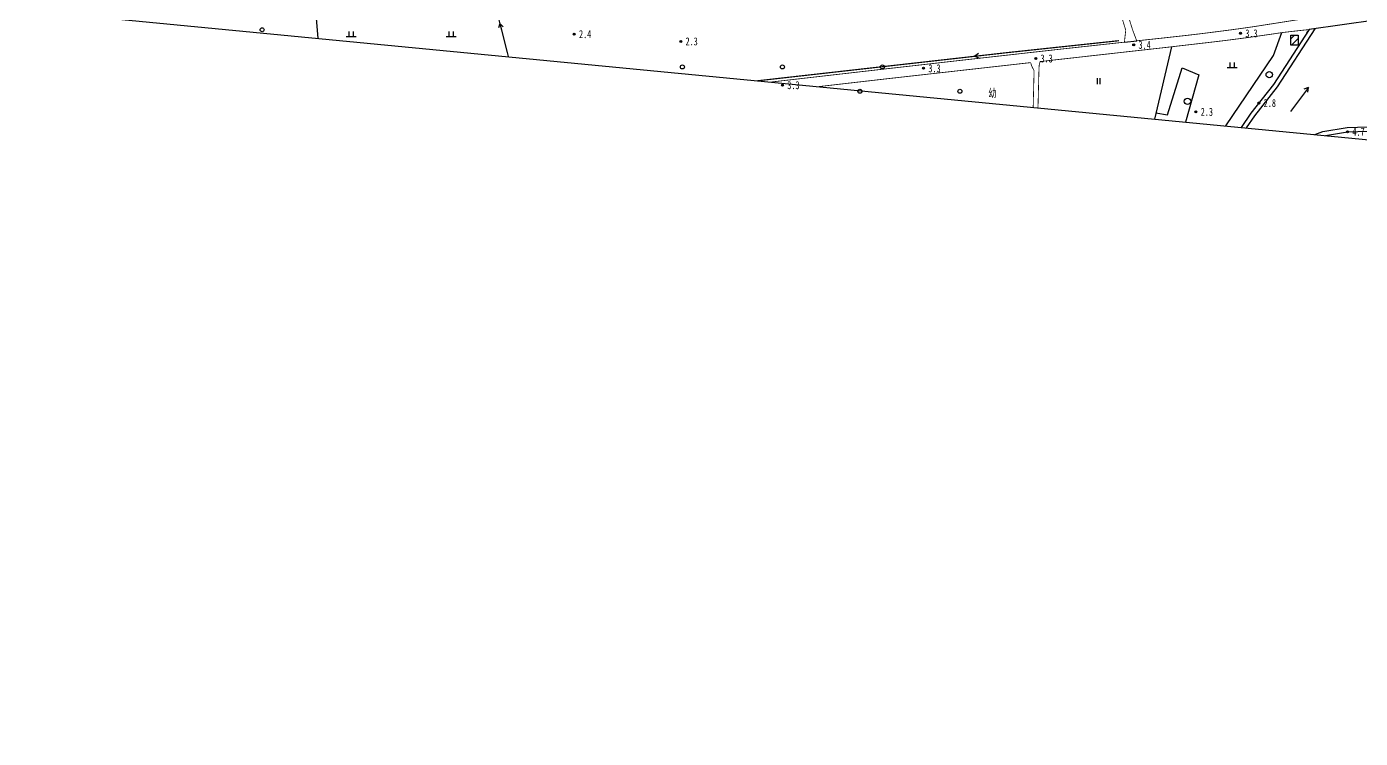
# Model space of a CAD drawing. Header units: metres. Extents: x 494039 to 619385, y 3351420 to 3402703.
# Drawn here: x 590545 to 591212, y 3392016 to 3392372 of the extents above; entities that cross this region are included whole.
import ezdxf
from ezdxf.enums import TextEntityAlignment as Align

# ---------------------------------------------------------------- set-up
doc = ezdxf.new("R2010")
doc.units = ezdxf.units.M
doc.linetypes.add('8521', pattern=[0])
doc.linetypes.add('9610', pattern=[0])
for name, color, linetype in [('210100', 130, 'Continuous'), ('220200', 130, 'Continuous'), ('261301', 141, 'Continuous'), ('310300', 8, 'Continuous'), ('420500', 8, 'Continuous'), ('430300', 8, 'Continuous'), ('720100', 8, 'Continuous'), ('760201', 8, '8521'), ('810100', 8, '9610'), ('810302', 8, 'Continuous'), ('810501', 8, 'Continuous'), ('810502', 8, 'Continuous'), ('810600', 8, 'Continuous'), ('范围线', 8, 'Continuous')]:
    doc.layers.add(name, color=color, linetype=linetype)

# ---------------------------------------------------------------- blocks, each defined once
blk = doc.blocks.new('gu')
at = {"flags": 128}
for points in [[(3.75, 0), (-3.75, 0)], [(2.71, -0.6), (3.75, 0), (3.75, 0), (2.71, 0.6)]]:
    blk.add_lwpolyline(points, dxfattribs=at)
blk = doc.blocks.new('p_point')
for radius in [0.25, 0.2, 0.15, 0.1, 0.05]:
    blk.add_circle((0, 0), radius)
blk.add_point((0, 0))
blk = doc.blocks.new('vm')
at = {"linetype": 'Continuous'}
for p, q in [((1.25, 0), (-1.25, 0)), ((-0.5, 0), (-0.5, 1.3)), ((0.5, 1.3), (0.5, 0))]:
    blk.add_line(p, q, dxfattribs=at)
blk = doc.blocks.new('v1')
blk.add_circle((0, 0), 0.8)
blk = doc.blocks.new('ve')
at = {"color": 0, "linetype": 'Continuous'}
for p, q in [((-0.4, 1.5), (-0.4, 0)), ((0.4, 0), (0.4, 1.5))]:
    blk.add_line(p, q, dxfattribs=at)
blk = doc.blocks.new('gc170')
at = {"linetype": 'Continuous'}
blk.add_circle((0, 0), 0.5, dxfattribs=at)
blk = doc.blocks.new('1-3&1-4')
at = {"layer": '310300', "linetype": 'Continuous'}
h = blk.add_hatch(dxfattribs=at)
h.set_pattern_fill('ANSI31', color=8, scale=20, style=0)
h.set_pattern_definition([(45, (0, 0), (-1.767766953, 1.767766953), [])])
h.paths.add_polyline_path([(591177.0055, 3392363.1451), (591177.0283, 3392368.2279), (591180.6022, 3392368.2119), (591180.5795, 3392363.1291)])
at = {"layer": '210100', "color": 141, "linetype": 'Continuous', "flags": 128}
for points in [[(591188.9899, 3392371.3774), (591170.1973, 3392342.2467), (591158.8358, 3392327.8869), (591154.6411, 3392321.7563)], [(591188.9837, 3392318.4423), (591192.9503, 3392319.9177), (591205.1465, 3392322.0438), (591231.154, 3392322.8211), (591237.5477, 3392323.7251), (591243.3589, 3392323.3406), (591249.6775, 3392321.6128), (591265.5024, 3392317.0016), (591272.493, 3392315.7375), (591277.0877, 3392316.2818), (591280.5864, 3392317.9571), (591281.1392, 3392318.5254), (591281.0219, 3392321.427)]]:
    blk.add_lwpolyline(points, dxfattribs=at)
at = {"layer": '220200', "color": 141, "linetype": 'Continuous', "const_width": 0.6, "flags": 128}
for points, elevation in [([(590751.4233, 3392429.0266), (590761.4337, 3392393.9222), (590775.6409, 3392397.5172), (590785.8712, 3392357.3422)], 2.9718), ([(591091.1006, 3392365.3969), (591035.0552, 3392359.4047), (590910.3639, 3392345.3288)], 3.2939)]:
    blk.add_lwpolyline(points, dxfattribs=dict(at, elevation=elevation))
at = {"layer": '310300', "color": 8, "linetype": 'Continuous', "flags": 128}
blk.add_lwpolyline([(591177.0055, 3392363.1451), (591177.0283, 3392368.2279), (591180.6022, 3392368.2119), (591180.5795, 3392363.1291)], close=True, dxfattribs=at)
at = {"layer": '420500', "color": 8, "linetype": 'Continuous', "const_width": 0.4, "flags": 128}
for points in [[(591094.4698, 3392370.6514), (591069.2024, 3392452.6037), (591032.3271, 3392571.5298)], [(591097.8444, 3392370.9691), (591071.4785, 3392455.365)], [(591099.9435, 3392365.3239), (591115.4666, 3392366.9881), (591126.1663, 3392368.1903), (591133.6486, 3392369.0863), (591147.5297, 3392370.8693), (591158.536, 3392372.4248), (591188.1724, 3392377.0893)], [(591051.6813, 3392354.9648), (591113.9887, 3392361.9523), (591138.9687, 3392364.856), (591145.6248, 3392365.6698), (591155.5987, 3392366.9703), (591173.0966, 3392369.5001), (591177.3882, 3392370.0181), (591186.1032, 3392370.9611)], [(590916.9924, 3392344.6892), (590963.5135, 3392350.041), (591011.1493, 3392355.4662), (591062.718, 3392361.2523), (591093.8078, 3392364.6522)], [(590940.7476, 3392342.3968), (590976.0367, 3392346.4532), (591046.9474, 3392354.432)], [(591046.9474, 3392354.432), (591047.2927, 3392353.2665), (591047.6823, 3392352.221), (591048.6492, 3392350.3995)], [(591051.0667, 3392350.3395), (591051.1008, 3392351.8284), (591051.2149, 3392353.1173), (591051.3853, 3392353.9167), (591051.6813, 3392354.9648)]]:
    blk.add_lwpolyline(points, dxfattribs=at)
for points, elevation in [([(591094.4698, 3392370.6514), (591093.8078, 3392364.6522)], 3.6197), ([(591097.8444, 3392370.9691), (591099.9435, 3392365.3239)], 3.6197), ([(591048.6492, 3392350.3995), (591048.1935, 3392332.0284)], 3.4807), ([(591051.0667, 3392350.3395), (591050.6067, 3392331.7955)], 3.4807)]:
    blk.add_lwpolyline(points, dxfattribs=dict(at, elevation=elevation))
at = {"layer": '430300', "color": 8, "linetype": 'Continuous'}
blk.add_line((591186.1032, 3392370.9611), (591184.9053, 3392369.3595), dxfattribs=at)
at = {"layer": '430300', "color": 8, "linetype": 'Continuous', "flags": 128}
blk.add_lwpolyline([(591219.1029, 3392375.7205), (591186.1032, 3392370.9611)], dxfattribs=at)
at = {"layer": '760201', "color": 8, "linetype": '8521', "flags": 128}
for points in [[(591186.1032, 3392370.9611), (591168.4061, 3392343.5285), (591157.0632, 3392329.1921), (591152.1406, 3392321.9976)], [(591194.3347, 3392317.9259), (591205.3694, 3392319.8495), (591231.3414, 3392320.6257), (591237.6299, 3392321.5148), (591242.9924, 3392321.16), (591249.0796, 3392319.4955), (591264.9976, 3392314.8572), (591272.4252, 3392313.5141), (591277.7088, 3392314.1399), (591281.8901, 3392316.1422), (591283.3756, 3392317.6693), (591283.2201, 3392321.5158)]]:
    blk.add_lwpolyline(points, dxfattribs=at)
at = {"layer": '810100', "color": 8, "linetype": '9610', "flags": 128}
for points, elevation in [([(590686.1573, 3392421.5006), (590690.6548, 3392366.5305)], 2.9718), ([(591144.4994, 3392322.735), (591168.3874, 3392358.0266), (591172.5739, 3392369.4148)], 3.3568), ([(591093.8078, 3392364.6522), (591099.9435, 3392365.3239)], 3.6197), ([(591109.5236, 3392329.2455), (591115.3806, 3392328.3697), (591122.6925, 3392351.75), (591130.9443, 3392348.2339), (591124.3335, 3392324.681)], 3.3568)]:
    blk.add_lwpolyline(points, dxfattribs=dict(at, elevation=elevation))
blk.add_lwpolyline([(591117.2687, 3392362.3659), (591108.8066, 3392326.1793)], dxfattribs=at)
at = {"layer": '范围线', "color": 8, "flags": 128}
blk.add_lwpolyline([(580974.9971, 3398172.2884), (580158.1729, 3397748.7629), (583102.2681, 3395406.1495), (589376.9328, 3392493.3034), (594318.9563, 3392016.403), (594002.9657, 3392059.9931), (593709.5027, 3392110.274), (593489.39, 3392154.2585), (593446.55, 3392164.1073), (593184.0367, 3392224.4585), (592856.0894, 3392311.9807), (592630.9821, 3392379.424), (592345.2786, 3392474.0542), (592112.8421, 3392558.6278), (591835.9381, 3392668.5492), (591571.4074, 3392783.2499), (591303.4331, 3392909.9936), (591275.2655, 3392923.316), (591065.2798, 3393031.2284), (591019.813, 3393054.5939), (590886.2864, 3393127.1825), (590776.1303, 3393189.2284), (589711.9005, 3393302.4152), (583546.9224, 3396125.8295)], close=True, dxfattribs=at)
at = {"layer": '261301', "color": 141, "linetype": 'Continuous', "xscale": 2, "yscale": 2}
for p, rotation in [((590783.4655, 3392366.7896, 2.9718), 104.2840482917611), ((591026.4108, 3392358.4289, 3.1877), 186.4404665355699), ((591181.2785, 3392335.9989, 1.3), 53.41112566209534)]:
    blk.add_blockref('gu', p, dxfattribs=dict(at, rotation=rotation))
at = {"layer": '720100', "color": 8, "linetype": 'Continuous', "xscale": 2, "yscale": 2, "zscale": 2}
for p in [(590818.7731, 3392368.6666, 2.3678), (590872.0093, 3392365.0488, 2.3271), (591151.8488, 3392369.0833, 3.3248), (591098.446, 3392363.3299, 3.4267), (590993.4002, 3392351.5919, 3.2868), (591049.4684, 3392356.5076, 3.3147), (590922.8777, 3392343.1547, 3.2627), (591161.0343, 3392334.2113, 2.7841), (591129.5667, 3392329.8123, 2.2821), (591205.3694, 3392319.8495, 4.6823)]:
    blk.add_blockref('p_point', p, dxfattribs=at)
at = {"layer": '810302', "color": 8, "linetype": 'Continuous', "xscale": 2, "yscale": 2}
for p in [(590707.1922, 3392367.316), (590757.1922, 3392367.316), (591147.5946, 3392351.8451, 4.3394)]:
    blk.add_blockref('vm', p, dxfattribs=at)
at = {"layer": '810501', "color": 8, "linetype": 'Continuous', "xscale": 2, "yscale": 2}
for p in [(591166.2114, 3392348.4231, 4.3394), (591125.3546, 3392335.07, 4.3394)]:
    blk.add_blockref('v1', p, dxfattribs=at)
at = {"layer": '810502', "color": 8, "linetype": 'Continuous', "xscale": 2, "yscale": 2}
for p in [(590662.7758, 3392370.8511), (590872.8467, 3392352.2701), (590922.8467, 3392352.2701), (590972.8467, 3392352.2701), (590961.5753, 3392340.0767), (591011.5753, 3392340.0767)]:
    blk.add_blockref('gc170', p, dxfattribs=at)
at = {"layer": '810600', "color": 8, "linetype": 'Continuous', "xscale": 2, "yscale": 2}
blk.add_blockref('ve', (591080.9289, 3392343.7157, 4.3394), dxfattribs=at)
at = {"color": 8, "linetype": 'Continuous', "width": 0.75}
blk.add_text('幼', height=4, dxfattribs=at).set_placement((591027.8838, 3392339.312), align=Align.MIDDLE)
at = {"layer": '720100', "color": 8, "width": 0.75}
for s, p in [('2.4', (590821.1731, 3392368.6666, 2.3678)), ('2.3', (590874.4093, 3392365.0488, 2.3271)), ('3.3', (591154.2488, 3392369.0833, 3.3248)), ('3.4', (591100.846, 3392363.3299, 3.4267)), ('3.3', (590995.8002, 3392351.5919, 3.2868)), ('3.3', (591051.8684, 3392356.5076, 3.3147)), ('3.3', (590925.2777, 3392343.1547, 3.2627)), ('2.8', (591163.4343, 3392334.2113, 2.7841)), ('2.3', (591131.9667, 3392329.8123, 2.2821)), ('4.7', (591207.7694, 3392319.8495, 4.6823))]:
    blk.add_text(s, height=4, dxfattribs=at).set_placement(p, align=Align.MIDDLE_LEFT)

msp = doc.modelspace()

# ---------------------------------------------------------------- block references
msp.add_blockref('1-3&1-4', (0, 0))

doc.saveas('drawing.dxf')
